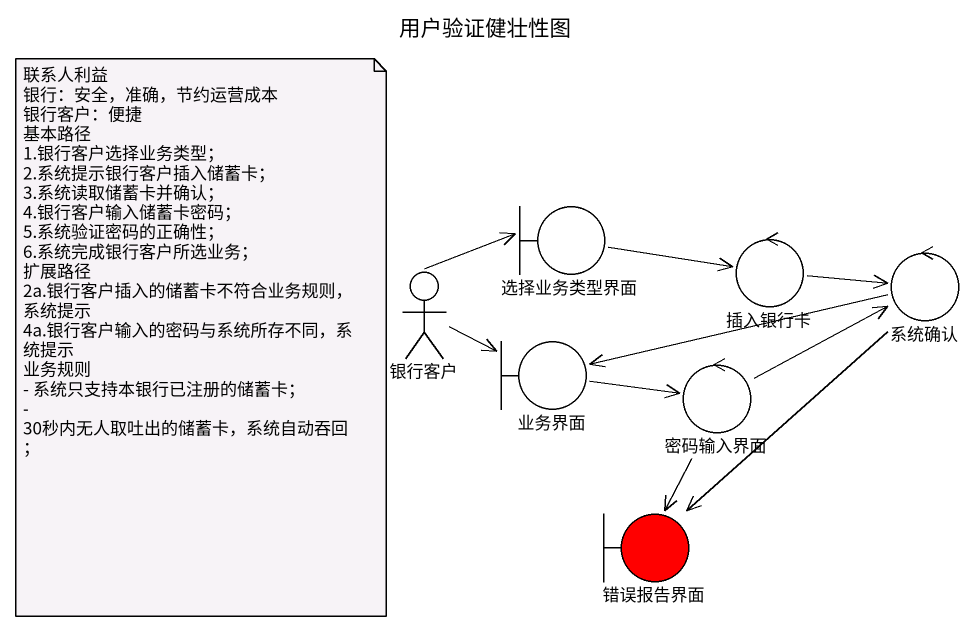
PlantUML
@startuml
title 用户验证健壮性图
boundary 选择业务类型界面
control 插入银行卡
control 系统确认
actor 银行客户
boundary 业务界面
control 密码输入界面
boundary 错误报告界面 #FF0000
选择业务类型界面 -right-> 插入银行卡
插入银行卡 -right-> 系统确认
系统确认 -left-> 业务界面
系统确认 --> 错误报告界面
银行客户 -up-> 选择业务类型界面
银行客户 -right-> 业务界面
业务界面 -right-> 密码输入界面
密码输入界面 -right-> 系统确认
密码输入界面 --> 错误报告界面
note as N1
  联系人利益
  银行：安全，准确，节约运营成本
  银行客户：便捷
  基本路径
  1.银行客户选择业务类型；
  2.系统提示银行客户插入储蓄卡；
  3.系统读取储蓄卡并确认；
  4.银行客户输入储蓄卡密码；
  5.系统验证密码的正确性；
  6.系统完成银行客户所选业务；
  扩展路径
  2a.银行客户插入的储蓄卡不符合业务规则，系统提示
  4a.银行客户输入的密码与系统所存不同，系统提示
  业务规则
  - 系统只支持本银行已注册的储蓄卡；
  - 30秒内无人取吐出的储蓄卡，系统自动吞回；
end note
@enduml
